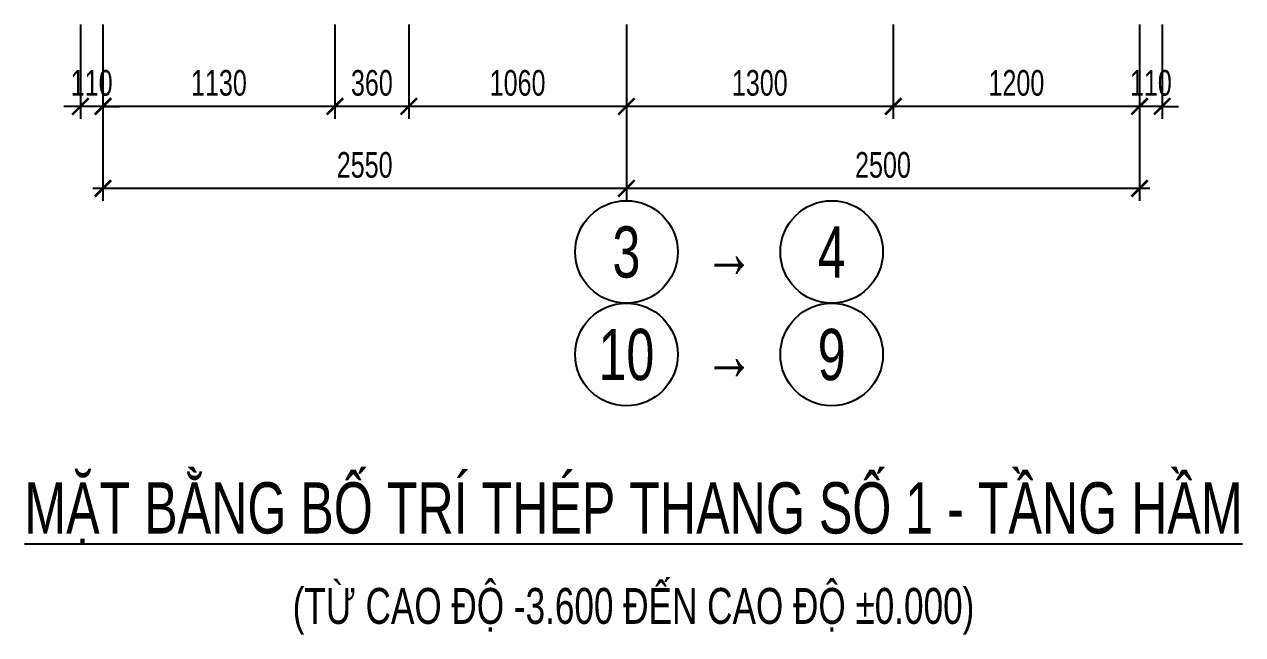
# Model space of a CAD drawing. Header units: millimetres. Extents: x -77370 to 109412, y -14880 to 214694.
# Drawn here: x 3812 to 9747, y 205823 to 208799 of the extents above; entities that cross this region are included whole.
import ezdxf
from ezdxf.enums import TextEntityAlignment as Align

# ---------------------------------------------------------------- set-up
doc = ezdxf.new("R2010")
doc.units = ezdxf.units.MM
doc.header["$LTSCALE"] = 300
doc.header["$MEASUREMENT"] = 0
doc.header["$PDMODE"] = 66
doc.layers.get('0').update_dxf_attribs({"linetype": 'CONTINUOUS'})
doc.layers.get('DEFPOINTS').update_dxf_attribs({"linetype": 'CONTINUOUS'})
doc.layers.add('CDC.02.DIM', color=1, linetype='CONTINUOUS')
doc.layers.add('CDC.06.TEXT', color=2, linetype='CONTINUOUS')
doc.styles.add('KCS_SMTEXT', font='arial.ttf', dxfattribs={"width": 0.7})
doc.dimstyles.new('KCS_DIM50', dxfattribs={"dimscale": 2, "dimtxt": 62.5, "dimasz": 40, "dimexe": 30, "dimexo": 0, "dimgap": 25, "dimtad": 1, "dimdec": 0, "dimzin": 13, "dimdsep": 46, "dimtxsty": 'KCS_SMTEXT', "dimblk": 'ARCHTICK', "dimcen": 0, "dimdle": 25, "dimclrd": 1, "dimclre": 1, "dimclrt": 2, "dimadec": 0, "dimazin": 0, "dimtfac": 1, "dimtdec": 0, "dimtix": 1, "dimtmove": 2, "dimatfit": 3, "dimfxl": 1, "dimtolj": 1, "dimtzin": 13, "dimarcsym": 0})

# ---------------------------------------------------------------- blocks, each defined once
blk = doc.blocks.new('_ArchTick')
at = {"color": 0, "linetype": 'ByBlock', "const_width": 0.15}
blk.add_lwpolyline([(-0.5, -0.5), (0.5, 0.5)], dxfattribs=at)
blk = doc.blocks.new('*D1148')
at = {"layer": 'CDC.02.DIM', "color": 1, "lineweight": -2, "transparency": 16777216}
for p, q in [((6745.3, 208799.2), (6745.3, 207939.2)), ((9245.3, 208799.2), (9245.3, 207939.2)), ((9295.3, 207999.2), (6695.3, 207999.2))]:
    blk.add_line(p, q, dxfattribs=at)
at = {"layer": 'DEFPOINTS', "color": 0, "transparency": 16777216}
for p in [(6745.3, 208799.2), (9245.3, 208799.2), (6745.3, 207999.2)]:
    blk.add_point(p, dxfattribs=at)
at = {"layer": 'CDC.02.DIM', "color": 1, "lineweight": -2, "transparency": 16777216, "xscale": 80, "yscale": 80, "zscale": 80, "rotation": 180}
blk.add_blockref('_ArchTick', (6745.3, 207999.2), dxfattribs=at)
at = {"layer": 'CDC.02.DIM', "color": 1, "lineweight": -2, "transparency": 16777216, "xscale": 80, "yscale": 80, "zscale": 80}
blk.add_blockref('_ArchTick', (9245.3, 207999.2), dxfattribs=at)
at = {"layer": 'CDC.02.DIM', "color": 2, "transparency": 16777216, "insert": (7995.3, 208113), "char_height": 125, "attachment_point": 5, "style": 'KCS_SMTEXT'}
blk.add_mtext('\\A1;2500', dxfattribs=at)
blk = doc.blocks.new('*D1149')
at = {"layer": 'CDC.02.DIM', "color": 1, "lineweight": -2, "transparency": 16777216}
for p, q in [((6745.3, 208799.2), (6745.3, 208339.2)), ((8045.3, 208799.2), (8045.3, 208339.2)), ((8095.3, 208399.2), (6695.3, 208399.2))]:
    blk.add_line(p, q, dxfattribs=at)
at = {"layer": 'DEFPOINTS', "color": 0, "transparency": 16777216}
for p in [(6745.3, 208799.2), (8045.3, 208799.2), (6745.3, 208399.2)]:
    blk.add_point(p, dxfattribs=at)
at = {"layer": 'CDC.02.DIM', "color": 1, "lineweight": -2, "transparency": 16777216, "xscale": 80, "yscale": 80, "zscale": 80, "rotation": 180}
blk.add_blockref('_ArchTick', (6745.3, 208399.2), dxfattribs=at)
at = {"layer": 'CDC.02.DIM', "color": 1, "lineweight": -2, "transparency": 16777216, "xscale": 80, "yscale": 80, "zscale": 80}
blk.add_blockref('_ArchTick', (8045.3, 208399.2), dxfattribs=at)
at = {"layer": 'CDC.02.DIM', "color": 2, "transparency": 16777216, "insert": (7395.3, 208513.1), "char_height": 125, "attachment_point": 5, "style": 'KCS_SMTEXT'}
blk.add_mtext('\\A1;1300', dxfattribs=at)
blk = doc.blocks.new('*D1150')
at = {"layer": 'CDC.02.DIM', "color": 1, "lineweight": -2, "transparency": 16777216}
for p, q in [((9245.3, 208799.2), (9245.3, 208339.2)), ((9355.3, 208799.2), (9355.3, 208339.2)), ((9245.3, 208399.2), (9165.3, 208399.2)), ((9355.3, 208399.2), (9245.3, 208399.2)), ((9355.3, 208399.2), (9435.3, 208399.2))]:
    blk.add_line(p, q, dxfattribs=at)
at = {"layer": 'DEFPOINTS', "color": 0, "transparency": 16777216}
for p in [(9245.3, 208799.2), (9355.3, 208799.2), (9245.3, 208399.2)]:
    blk.add_point(p, dxfattribs=at)
at = {"layer": 'CDC.02.DIM', "color": 1, "lineweight": -2, "transparency": 16777216, "xscale": 80, "yscale": 80, "zscale": 80}
blk.add_blockref('_ArchTick', (9245.3, 208399.2), dxfattribs=at)
at = {"layer": 'CDC.02.DIM', "color": 1, "lineweight": -2, "transparency": 16777216, "xscale": 80, "yscale": 80, "zscale": 80, "rotation": 180}
blk.add_blockref('_ArchTick', (9355.3, 208399.2), dxfattribs=at)
at = {"layer": 'CDC.02.DIM', "color": 2, "transparency": 16777216, "insert": (9300.3, 208513), "char_height": 125, "attachment_point": 5, "style": 'KCS_SMTEXT'}
blk.add_mtext('\\A1;110', dxfattribs=at)
blk = doc.blocks.new('*D1151')
at = {"layer": 'CDC.02.DIM', "color": 1, "lineweight": -2, "transparency": 16777216}
for p, q in [((4195.3, 208799.2), (4195.3, 208339.2)), ((5325.3, 208799.2), (5325.3, 208339.2)), ((5375.3, 208399.2), (4145.3, 208399.2))]:
    blk.add_line(p, q, dxfattribs=at)
at = {"layer": 'DEFPOINTS', "color": 0, "transparency": 16777216}
for p in [(4195.3, 208799.2), (5325.3, 208799.2), (4195.3, 208399.2)]:
    blk.add_point(p, dxfattribs=at)
at = {"layer": 'CDC.02.DIM', "color": 1, "lineweight": -2, "transparency": 16777216, "xscale": 80, "yscale": 80, "zscale": 80, "rotation": 180}
blk.add_blockref('_ArchTick', (4195.3, 208399.2), dxfattribs=at)
at = {"layer": 'CDC.02.DIM', "color": 1, "lineweight": -2, "transparency": 16777216, "xscale": 80, "yscale": 80, "zscale": 80}
blk.add_blockref('_ArchTick', (5325.3, 208399.2), dxfattribs=at)
at = {"layer": 'CDC.02.DIM', "color": 2, "transparency": 16777216, "insert": (4760.3, 208513.1), "char_height": 125, "attachment_point": 5, "style": 'KCS_SMTEXT'}
blk.add_mtext('\\A1;1130', dxfattribs=at)
blk = doc.blocks.new('*D1152')
at = {"layer": 'CDC.02.DIM', "color": 1, "lineweight": -2, "transparency": 16777216}
for p, q in [((4085.3, 208799.2), (4085.3, 208339.2)), ((4195.3, 208799.2), (4195.3, 208339.2)), ((4085.3, 208399.2), (4005.3, 208399.2)), ((4195.3, 208399.2), (4085.3, 208399.2)), ((4195.3, 208399.2), (4275.3, 208399.2))]:
    blk.add_line(p, q, dxfattribs=at)
at = {"layer": 'DEFPOINTS', "color": 0, "transparency": 16777216}
for p in [(4085.3, 208799.2), (4195.3, 208799.2), (4085.3, 208399.2)]:
    blk.add_point(p, dxfattribs=at)
at = {"layer": 'CDC.02.DIM', "color": 1, "lineweight": -2, "transparency": 16777216, "xscale": 80, "yscale": 80, "zscale": 80}
blk.add_blockref('_ArchTick', (4085.3, 208399.2), dxfattribs=at)
at = {"layer": 'CDC.02.DIM', "color": 1, "lineweight": -2, "transparency": 16777216, "xscale": 80, "yscale": 80, "zscale": 80, "rotation": 180}
blk.add_blockref('_ArchTick', (4195.3, 208399.2), dxfattribs=at)
at = {"layer": 'CDC.02.DIM', "color": 2, "transparency": 16777216, "insert": (4140.3, 208513), "char_height": 125, "attachment_point": 5, "style": 'KCS_SMTEXT'}
blk.add_mtext('\\A1;110', dxfattribs=at)
blk = doc.blocks.new('*D1153')
at = {"layer": 'CDC.02.DIM', "color": 1, "lineweight": -2, "transparency": 16777216}
for p, q in [((4195.3, 208799.2), (4195.3, 207939.2)), ((6745.3, 208799.2), (6745.3, 207939.2)), ((6795.3, 207999.2), (4145.3, 207999.2))]:
    blk.add_line(p, q, dxfattribs=at)
at = {"layer": 'DEFPOINTS', "color": 0, "transparency": 16777216}
for p in [(4195.3, 208799.2), (6745.3, 208799.2), (4195.3, 207999.2)]:
    blk.add_point(p, dxfattribs=at)
at = {"layer": 'CDC.02.DIM', "color": 1, "lineweight": -2, "transparency": 16777216, "xscale": 80, "yscale": 80, "zscale": 80, "rotation": 180}
blk.add_blockref('_ArchTick', (4195.3, 207999.2), dxfattribs=at)
at = {"layer": 'CDC.02.DIM', "color": 1, "lineweight": -2, "transparency": 16777216, "xscale": 80, "yscale": 80, "zscale": 80}
blk.add_blockref('_ArchTick', (6745.3, 207999.2), dxfattribs=at)
at = {"layer": 'CDC.02.DIM', "color": 2, "transparency": 16777216, "insert": (5470.3, 208113), "char_height": 125, "attachment_point": 5, "style": 'KCS_SMTEXT'}
blk.add_mtext('\\A1;2550', dxfattribs=at)
blk = doc.blocks.new('*D1176')
at = {"layer": 'CDC.02.DIM', "color": 1, "lineweight": -2, "transparency": 16777216}
for p, q in [((5685.3, 208799.2), (5685.3, 208339.2)), ((6745.3, 208799.2), (6745.3, 208339.2)), ((6795.3, 208399.2), (5635.3, 208399.2))]:
    blk.add_line(p, q, dxfattribs=at)
at = {"layer": 'DEFPOINTS', "color": 0, "transparency": 16777216}
for p in [(5685.3, 208799.2), (6745.3, 208799.2), (5685.3, 208399.2)]:
    blk.add_point(p, dxfattribs=at)
at = {"layer": 'CDC.02.DIM', "color": 1, "lineweight": -2, "transparency": 16777216, "xscale": 80, "yscale": 80, "zscale": 80, "rotation": 180}
blk.add_blockref('_ArchTick', (5685.3, 208399.2), dxfattribs=at)
at = {"layer": 'CDC.02.DIM', "color": 1, "lineweight": -2, "transparency": 16777216, "xscale": 80, "yscale": 80, "zscale": 80}
blk.add_blockref('_ArchTick', (6745.3, 208399.2), dxfattribs=at)
at = {"layer": 'CDC.02.DIM', "color": 2, "transparency": 16777216, "insert": (6215.3, 208513), "char_height": 125, "attachment_point": 5, "style": 'KCS_SMTEXT'}
blk.add_mtext('\\A1;1060', dxfattribs=at)
blk = doc.blocks.new('*D1177')
at = {"layer": 'CDC.02.DIM', "color": 1, "lineweight": -2, "transparency": 16777216}
for p, q in [((8045.3, 208799.2), (8045.3, 208339.2)), ((9245.3, 208799.2), (9245.3, 208339.2)), ((9295.3, 208399.2), (7995.3, 208399.2))]:
    blk.add_line(p, q, dxfattribs=at)
at = {"layer": 'DEFPOINTS', "color": 0, "transparency": 16777216}
for p in [(8045.3, 208799.2), (9245.3, 208799.2), (8045.3, 208399.2)]:
    blk.add_point(p, dxfattribs=at)
at = {"layer": 'CDC.02.DIM', "color": 1, "lineweight": -2, "transparency": 16777216, "xscale": 80, "yscale": 80, "zscale": 80, "rotation": 180}
blk.add_blockref('_ArchTick', (8045.3, 208399.2), dxfattribs=at)
at = {"layer": 'CDC.02.DIM', "color": 1, "lineweight": -2, "transparency": 16777216, "xscale": 80, "yscale": 80, "zscale": 80}
blk.add_blockref('_ArchTick', (9245.3, 208399.2), dxfattribs=at)
at = {"layer": 'CDC.02.DIM', "color": 2, "transparency": 16777216, "insert": (8645.3, 208513), "char_height": 125, "attachment_point": 5, "style": 'KCS_SMTEXT'}
blk.add_mtext('\\A1;1200', dxfattribs=at)
blk = doc.blocks.new('*D1395')
at = {"layer": 'CDC.02.DIM', "color": 1, "lineweight": -2, "transparency": 16777216}
for p, q in [((5325.3, 208799.2), (5325.3, 208339.2)), ((5685.3, 208799.2), (5685.3, 208339.2)), ((5735.3, 208399.2), (5275.3, 208399.2))]:
    blk.add_line(p, q, dxfattribs=at)
at = {"layer": 'DEFPOINTS', "color": 0, "transparency": 16777216}
for p in [(5325.3, 208799.2), (5685.3, 208799.2), (5325.3, 208399.2)]:
    blk.add_point(p, dxfattribs=at)
at = {"layer": 'CDC.02.DIM', "color": 1, "lineweight": -2, "transparency": 16777216, "xscale": 80, "yscale": 80, "zscale": 80, "rotation": 180}
blk.add_blockref('_ArchTick', (5325.3, 208399.2), dxfattribs=at)
at = {"layer": 'CDC.02.DIM', "color": 1, "lineweight": -2, "transparency": 16777216, "xscale": 80, "yscale": 80, "zscale": 80}
blk.add_blockref('_ArchTick', (5685.3, 208399.2), dxfattribs=at)
at = {"layer": 'CDC.02.DIM', "color": 2, "transparency": 16777216, "insert": (5505.3, 208513.1), "char_height": 125, "attachment_point": 5, "style": 'KCS_SMTEXT'}
blk.add_mtext('\\A1;360', dxfattribs=at)

msp = doc.modelspace()

# ---------------------------------------------------------------- linework, layer by layer
at = {"layer": 'CDC.02.DIM'}
for centre in [(6745.3, 207689.2), (7745.3, 207689.2), (6745.3, 207189.2), (7745.3, 207189.2)]:
    msp.add_circle(centre, 250, dxfattribs=at)

# ---------------------------------------------------------------- texts
at = {"layer": 'CDC.02.DIM', "color": 4, "style": 'KCS_SMTEXT', "width": 0.7}
for s, p in [('3', (6745.3, 207689.2)), ('4', (7745.3, 207689.2)), ('→', (7245.3, 207689.2)), ('10', (6745.3, 207189.2)), ('9', (7745.3, 207189.2)), ('→', (7245.3, 207189.2))]:
    msp.add_text(s, height=250, dxfattribs=at).set_placement(p, align=Align.MIDDLE)
at = {"layer": 'CDC.06.TEXT', "color": 4, "style": 'KCS_SMTEXT', "width": 0.7}
for s, height, p in [('%%UMẶT BẰNG BỐ TRÍ THÉP THANG SỐ 1 - TẦNG HẦM', 250, (6779.9, 206451.3)), ('(TỪ CAO ĐỘ -3.600 ĐẾN CAO ĐỘ %%P0.000)', 175, (6779.9, 205963.2))]:
    msp.add_text(s, height=height, dxfattribs=at).set_placement(p, align=Align.MIDDLE)

# ---------------------------------------------------------------- dimensions: what is measured, and where the dimension line sits
at = {"layer": 'CDC.02.DIM'}
for base, p1, p2, picture, middle in [((4085.3, 208399.2), (4195.3, 208799.2), (4085.3, 208799.2), '*D1152', (4140.3, 208513)), ((4195.3, 208399.2), (5325.3, 208799.2), (4195.3, 208799.2), '*D1151', (4760.3, 208513.1)), ((4195.3, 207999.2), (6745.3, 208799.2), (4195.3, 208799.2), '*D1153', (5470.3, 208113)), ((5325.3, 208399.2), (5685.3, 208799.2), (5325.3, 208799.2), '*D1395', (5505.3, 208513.1)), ((5685.3, 208399.2), (6745.3, 208799.2), (5685.3, 208799.2), '*D1176', (6215.3, 208513)), ((6745.3, 207999.2), (9245.3, 208799.2), (6745.3, 208799.2), '*D1148', (7995.3, 208113)), ((6745.3, 208399.2), (8045.3, 208799.2), (6745.3, 208799.2), '*D1149', (7395.3, 208513.1)), ((8045.3, 208399.2), (9245.3, 208799.2), (8045.3, 208799.2), '*D1177', (8645.3, 208513)), ((9245.3, 208399.2), (9355.3, 208799.2), (9245.3, 208799.2), '*D1150', (9300.3, 208513))]:
    dim = msp.add_linear_dim(base=base, p1=p1, p2=p2, angle=180, dimstyle='KCS_DIM50', dxfattribs=at)
    dim.commit()
    dim.dimension.update_dxf_attribs({"geometry": picture, "text_midpoint": middle})

doc.saveas('drawing.dxf')
